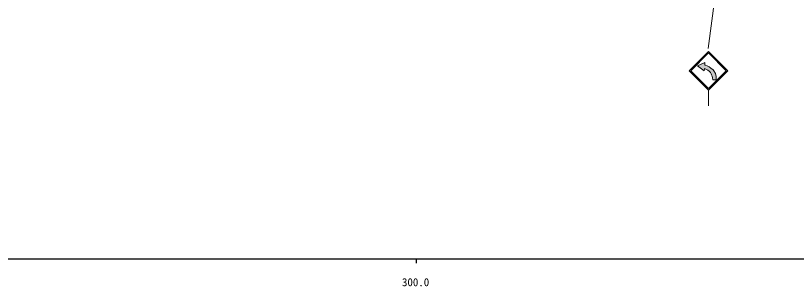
# Model space of a CAD drawing. Units: millimetres, scale not verified. Extents: x 40000 to 680000, y 20000 to 380000.
# Drawn here: x 276246 to 455046, y 198715 to 260591 of the extents above; entities that cross this region are included whole.
import ezdxf
from ezdxf.enums import TextEntityAlignment as Align

# ---------------------------------------------------------------- set-up
doc = ezdxf.new("R2010")
doc.units = ezdxf.units.MM
doc.header["$LTSCALE"] = 1000
doc.layers.add('M-STR-STRC', color=7, linetype='Continuous', lineweight=13)
doc.layers.add('M-TTL-BAND', color=7, linetype='Continuous', lineweight=25)
doc.styles.add('ＭＳ ゴシック', font='')
doc.styles.get('ＭＳ ゴシック').set_extended_font_data('MS Gothic')

msp = doc.modelspace()

# ---------------------------------------------------------------- hatches: boundary and pattern name
at = {"layer": 'M-STR-STRC'}
msp.add_hatch(color=256, dxfattribs=at).paths.add_polyline_path([(433996, 248476), (433956, 247953), (432438, 249148), (434104, 249900), (434077, 249296), (434211, 249296), (434614, 249135), (435111, 248879), (435487, 248611), (435971, 248194), (436172, 247979), (436494, 247335), (436709, 246704), (436709, 245951), (435917, 245951), (435850, 246408), (435783, 246730), (435621, 247093), (435527, 247295), (435353, 247577), (435071, 247872), (434789, 248127), (434493, 248302)])
msp.add_hatch(color=256, dxfattribs=at).paths.add_polyline_path([(433996, 248476), (433956, 247953), (432438, 249148), (434104, 249900), (434077, 249296), (434211, 249296), (434614, 249135), (435111, 248879), (435487, 248611), (435971, 248194), (436172, 247979), (436494, 247335), (436709, 246704), (436709, 245951), (435917, 245951), (435850, 246408), (435783, 246730), (435621, 247093), (435527, 247295), (435353, 247577), (435071, 247872), (434789, 248127), (434493, 248302)])

# ---------------------------------------------------------------- linework, layer by layer
for p, q in [((438675, 281997), (434874, 253083)), ((434923, 252413), (430511, 248000)), ((439335, 248000), (434923, 252413)), ((434923, 252073), (430850, 248000)), ((438996, 248000), (434923, 252073)), ((430511, 248000), (434923, 243588)), ((430850, 248000), (434923, 243927)), ((434923, 243588), (439335, 248000)), ((434923, 243927), (438996, 248000)), ((434923, 243588), (434923, 239947))]:
    msp.add_line(p, q, dxfattribs=at)
msp.add_lwpolyline([(436709, 245951), (436709, 246704), (436494, 247335), (436172, 247979), (435971, 248194), (435487, 248611), (435111, 248879), (434614, 249135), (434211, 249296), (434077, 249296), (434104, 249900), (432438, 249148), (433956, 247953), (433996, 248476), (434493, 248302), (434789, 248127), (435071, 247872), (435353, 247577), (435527, 247295), (435621, 247093), (435783, 246730), (435850, 246408), (435917, 245951)], close=True, dxfattribs=at)
at = {"layer": 'M-TTL-BAND'}
for p, q in [((40000, 205000), (579000, 205000)), ((368000, 205000), (368000, 204000))]:
    msp.add_line(p, q, dxfattribs=at)

# ---------------------------------------------------------------- texts
at = {"layer": 'M-TTL-BAND', "style": 'ＭＳ ゴシック'}
msp.add_text('300.0', height=1833, dxfattribs=at).set_placement((367844, 198195), align=Align.BOTTOM_CENTER)

doc.saveas('drawing.dxf')
